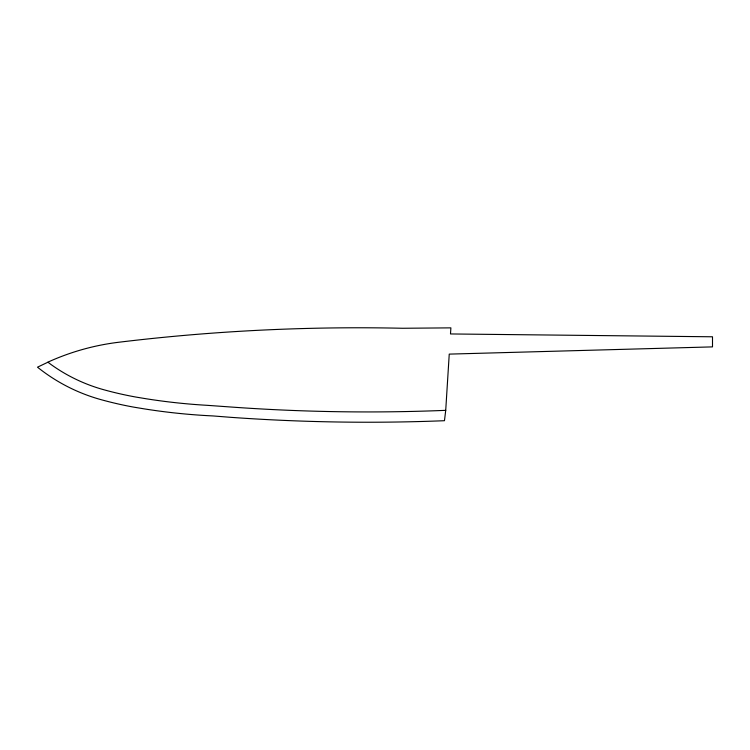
<?xml version="1.0" encoding="UTF-8"?>
<svg xmlns="http://www.w3.org/2000/svg" width="750" height="750" viewBox="0 0 750 750"><rect width="100%" height="100%" fill="white"/><g stroke="black" fill="none" stroke-linecap="round" stroke-linejoin="round"><path stroke-width="1.12" d="M445.716 410.409L449.241 354.113L712.5 346.884L712.5 336.788L450.497 333.947L450.881 327.863L402.6 328.266A1991.644 1991.644 0 0 0 119.428 342.169A240.872 240.872 0 0 0 50.456 361.003L37.5 367.181A176.738 176.738 0 0 0 100.734 399.572A370.35 370.35 0 0 0 134.194 407.213L144.581 408.928A628.575 628.575 0 0 0 212.906 415.931L230.681 417.319A1918.256 1918.256 0 0 0 444.469 420.703L445.716 410.409L444.122 410.409A1908.281 1908.281 0 0 1 231.412 407.053L207.253 405.328A618.272 618.272 0 0 1 146.194 398.766L136.013 397.078A359.55 359.55 0 0 1 103.556 389.672A166.547 166.547 0 0 1 50.644 364.247L47.916 362.166"/></g></svg>
